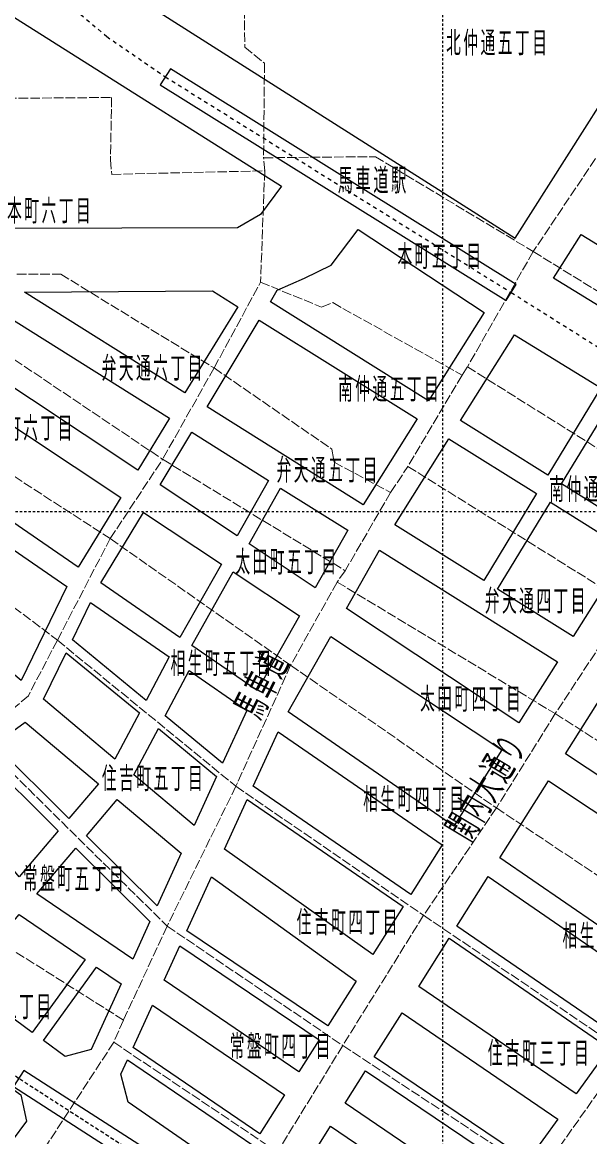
# Model space of a CAD drawing. Units: millimetres, scale not verified. Extents: x -76 to 74, y -76 to 74.
# Drawn here: x -45.8 to -19.6, y -4.7 to 46.7 of the extents above; entities that cross this region are included whole.
import ezdxf

# ---------------------------------------------------------------- set-up
doc = ezdxf.new("R2010")
doc.units = ezdxf.units.MM
doc.header["$LTSCALE"] = 0.25
for name, pattern in [('USER1', [0.70556, 0.35278, -0.35278]), ('USER2', [1.05834, 0.70556, -0.35278]), ('USER3', [1.41112, 0.70556, -0.70556]), ('USER4', [2.11668, 1.7639, -0.35278])]:
    doc.linetypes.add(name, pattern=pattern)
for name, color, linetype in [('0-0_01 グリッド', 7, 'USER1'), ('0-3_04 通称名・高速名', 7, 'Continuous'), ('0-4_05 町名', 7, 'Continuous'), ('0-7_08 地下鉄', 7, 'Continuous'), ('1-9_26 道路', 7, 'Continuous')]:
    doc.layers.add(name, color=color, linetype=linetype)
doc.layers.add('0-C_13 町界', color=30, linetype='USER4', lineweight=18)
doc.styles.add('ＭＳ ゴシック', font='')
doc.styles.get('ＭＳ ゴシック').set_extended_font_data('MS Gothic')

msp = doc.modelspace()

# ---------------------------------------------------------------- linework, layer by layer
at = {"layer": '0-0_01 グリッド'}
for p, q in [((-26.3903, -75.9021), (-26.3903, 74.1341)), ((73.6277, 24.1024), (-76.4802, 24.1024))]:
    msp.add_line(p, q, dxfattribs=at)
at = {"layer": '0-7_08 地下鉄', "linetype": 'USER3'}
msp.add_lwpolyline([(-53.2402, 74.1341), (-53.4892, 71.7649), (-53.4892, 69.1542), (-53.2367, 65.6174), (-52.4788, 61.9119), (-51.1317, 58.291), (-49.0261, 54.2492), (-46.4161, 50.2915), (-44.1423, 47.9336), (-41.8689, 45.9961), (-39.1737, 44.144), (-23.2408, 34.2069), (15.6467, 9.7865), (29.7093, -0.2346), (35.9408, -4.7815), (50.0045, -13.4556), (62.2987, -19.7712), (65.8355, -21.5392), (69.1194, -23.2239), (72.2355, -25.1607), (73.6277, -26.3155)], dxfattribs=at)
at = {"layer": '0-7_08 地下鉄'}
for points in [[(-39.407, 43.7699), (-23.474, 33.8328), (-23.0075, 34.5811), (-38.9405, 44.5181)], [(-46.1718, -2.364), (-31.5611, -11.7713), (-31.0836, -11.0299), (-45.6943, -1.6226)]]:
    msp.add_lwpolyline(points, close=True, dxfattribs=at)
at = {"layer": '0-7_08 地下鉄', "linetype": 'USER2'}
msp.add_lwpolyline([(-76.4802, -70.9374), (-68.511, -66.5521), (-60.8676, -62.3187), (-52.8715, -56.0569), (-33.233, -39.0352), (-26.648, -31.2741), (-25.119, -29.3924), (-24.1785, -27.1582), (-23.5908, -24.924), (-23.4144, -22.1604), (-23.8257, -19.5145), (-25.0019, -16.9569), (-27.295, -14.5756), (-31.3223, -11.4006), (-45.9331, -1.9933), (-67.3355, 15.0579), (-71.2161, 18.5857), (-74.6261, 23.054), (-76.4802, 25.7509)], dxfattribs=at)
at = {"layer": '0-C_13 町界'}
for p, q in [((-34.5945, 39.8149), (-34.6462, 40.415)), ((-19.3616, 40.3737), (-22.2265, 36.0941)), ((-34.5945, 39.8149), (-34.7847, 34.6844)), ((-22.2265, 36.0941), (-11.7423, 29.6208)), ((-51.9648, 35.0461), (-39.2988, 26.5264)), ((-36.9268, 30.7315), (-34.7847, 34.6844)), ((-36.9268, 30.7315), (-39.2988, 26.5264)), ((-25.507, 30.4038), (-27.9985, 26.1984)), ((-25.507, 30.4038), (-25.2575, 30.7832)), ((-41.7114, 22.8725), (-39.2988, 26.5264)), ((-39.2988, 26.5264), (-30.8889, 21.3931)), ((-28.7964, 24.9967), (-27.9985, 26.1984)), ((-27.9985, 26.1984), (-17.8781, 19.8725)), ((-28.7964, 24.9967), (-30.8889, 21.3931)), ((-44.1444, 18.194), (-41.7114, 22.8725)), ((-41.7114, 22.8725), (-33.4011, 17.0385)), ((-30.8889, 21.3931), (-31.2582, 20.8729)), ((-31.2582, 20.8729), (-33.4011, 17.0385)), ((-31.2582, 20.8729), (-21.213, 14.8095)), ((-17.8781, 19.8725), (-21.213, 14.8095)), ((-44.1444, 18.194), (-35.9202, 11.4643)), ((-33.4011, 17.0385), (-23.9243, 10.468)), ((-47.8031, 13.6389), (-39.09, 5.0261)), ((-35.9202, 11.4643), (-39.09, 5.0261)), ((-23.9243, 10.468), (-27.2791, 5.5211)), ((-27.2791, 5.5211), (-17.9429, -0.8037)), ((-39.09, 5.0261), (-41.0989, 0.6942)), ((-39.09, 5.0261), (-30.9995, -0.4761)), ((-41.5474, -0.3263), (-45.3853, -6.2133)), ((-30.9995, -0.4761), (-34.0074, -5.3809)), ((-17.9429, -0.8037), (-21.9361, -6.4379))]:
    msp.add_line(p, q, dxfattribs=at)
for points in [[(-37.334, 60.2489), (-36.5224, 54.1603), (-35.6711, 53.7621), (-35.5054, 45.5124), (-34.6041, 44.7648), (-34.6462, 40.415), (-29.4988, 40.4653), (-22.2265, 36.0941)], [(-57.8297, 43.0698), (-41.6508, 43.1911), (-41.6956, 40.3316), (-41.6439, 39.6509), (-34.5945, 39.8149)], [(-22.2265, 36.0941), (-25.2575, 30.7832), (-15.0545, 24.3952)], [(-51.9648, 35.0461), (-43.9924, 35.0517), (-36.9268, 30.7315)], [(-34.7847, 34.6844), (-31.9824, 33.5399), (-31.4636, 33.7411), (-25.507, 30.4038)], [(-58.7096, 32.6387), (-53.4055, 30.449), (-41.7114, 22.8725)], [(-36.9268, 30.7315), (-31.5001, 26.9915), (-31.3988, 26.392), (-28.7964, 24.9967)], [(-59.5034, 29.4375), (-57.8015, 28.5404), (-44.1444, 18.194)], [(-44.1444, 18.194), (-45.4797, 15.6357), (-47.8031, 13.6389)], [(-33.4011, 17.0385), (-35.9202, 11.4643), (-27.2791, 5.5211)], [(-21.213, 14.8095), (-23.9243, 10.468), (-14.4771, 4.1569)], [(-21.213, 14.8095), (-18.6739, 13.1876), (-18.1757, 13.9179), (-11.085, 9.3993), (-1.3749, 2.7213), (8.2566, -3.6501)], [(-52.5177, 10.5024), (-48.6085, 5.8598), (-46.9556, 4.3936), (-41.0989, 0.6942), (-41.5474, -0.3263)], [(-27.2791, 5.5211), (-30.9995, -0.4761), (-21.9361, -6.4379)], [(-41.5474, -0.3263), (-34.0074, -5.3809), (-38.0017, -11.1625)]]:
    msp.add_lwpolyline(points, dxfattribs=at)
at = {"layer": '1-9_26 道路'}
msp.add_lwpolyline([(-28.0298, 74.1341), (-24.9354, 73.7886), (-16.2048, 72.1135), (-8.7086, 70.7024), (-8.8391, 70.0093), (-16.3367, 71.4204), (-25.0405, 73.092), (-28.1914, 73.442), (-31.0536, 73.3552), (-33.7425, 72.9218), (-67.4644, 65.224), (-66.4474, 64.2573), (-23.0582, 36.7067), (-15.9185, 47.9619), (-22.8694, 51.9562), (-21.215, 55.424), (-27.5351, 59.2633), (-26.3372, 60.653), (-24.5768, 61.3469), (-11.7069, 54.6006), (-2.7382, 68.7373), (-3.0834, 70.7472), (-8.3134, 74.1341)], dxfattribs=at)
for points in [[(-34.7922, 37.8084), (-35.8506, 37.1911), (-62.4917, 37.1049), (-67.9577, 46.9986), (-66.9421, 58.3999), (-66.6306, 58.7396), (-66.0426, 59.0338), (-65.481, 59.1103), (-33.8214, 39.1055)], [(-27.0462, 29.2239), (-34.3354, 33.7839), (-34.0174, 34.3103), (-32.7631, 34.8722), (-31.5283, 35.4602), (-30.2936, 37.1067), (-24.4865, 33.2919)], [(-11.3916, 31.5996), (-12.6078, 29.5484), (-21.2991, 34.8684), (-20.0165, 36.8858)], [(-38.9843, 28.4129), (-40.4453, 26.0323), (-52.7213, 34.1718), (-48.213, 34.2048)], [(-38.267, 29.5808), (-45.6657, 34.2234), (-37.0068, 34.2882), (-35.8292, 33.5517)], [(-41.2194, 24.7714), (-43.1935, 21.5558), (-55.0447, 29.7159), (-54.231, 33.398)], [(-30.0614, 24.4317), (-37.2514, 28.9435), (-34.846, 32.9364), (-27.5727, 28.386)], [(-19.1094, 29.822), (-21.5609, 25.7919), (-25.5841, 28.3089), (-23.0968, 32.2625)], [(-17.3531, 23.1591), (-20.9181, 25.3902), (-18.4627, 29.4258), (-15.3804, 27.5406), (-15.2126, 26.5546)], [(-43.711, 20.671), (-45.8063, 16.335), (-56.5998, 25.3984), (-55.3961, 28.7182)], [(-35.8616, 22.9931), (-39.4156, 25.3495), (-37.9583, 27.7701), (-34.4174, 25.5473)], [(-24.5086, 20.9467), (-28.6007, 23.5146), (-26.1109, 27.4717), (-22.0749, 24.9478)], [(-32.2663, 20.609), (-35.3131, 22.6293), (-33.8614, 25.1979), (-30.7704, 23.259)], [(-17.8805, 22.3226), (-20.381, 18.3566), (-23.866, 20.5436), (-21.4328, 24.5447)], [(-36.5906, 21.7025), (-38.5006, 18.3242), (-42.1393, 20.8295), (-40.1797, 24.0817)], [(-22.8828, 14.3878), (-30.8231, 19.6527), (-29.3062, 22.3399), (-21.1117, 17.198)], [(-34.9397, 15.8727), (-37.9576, 17.9501), (-36.0421, 21.3387), (-32.9946, 19.3185)], [(-38.996, 17.4244), (-40.0598, 15.4228), (-43.4546, 18.2105), (-42.6244, 19.9235)], [(-25.8797, 9.6343), (-33.512, 14.8895), (-31.5518, 18.3621), (-23.6721, 13.1366)], [(-40.3675, 14.8419), (-41.4971, 12.717), (-44.7796, 15.4731), (-43.7433, 17.6132)], [(-35.4144, 14.9597), (-36.532, 12.5261), (-39.1841, 14.7041), (-38.0754, 16.7912)], [(-12.8076, 7.7084), (-20.7389, 12.9664), (-18.933, 15.83), (-10.9265, 10.8049)], [(-42.2509, 11.5832), (-43.6145, 9.9822), (-47.0534, 13.3881), (-45.6268, 14.4175)], [(-36.8097, 11.9205), (-37.8501, 9.6549), (-40.6276, 11.9866), (-39.4928, 14.1233)], [(-27.8655, 6.4847), (-35.123, 11.4678), (-33.9747, 13.9675), (-26.4247, 8.7695)], [(-45.9041, 7.2943), (-49.4932, 11.6262), (-47.6694, 12.943), (-44.1016, 9.4103)], [(-13.6137, 6.4682), (-16.1631, 2.9445), (-23.7596, 8.1749), (-21.5275, 11.7151)], [(-38.4361, 8.3789), (-39.5486, 5.957), (-42.8097, 9.1857), (-41.3862, 10.8566)], [(-28.2169, 5.9273), (-29.6142, 3.71), (-36.4528, 8.5732), (-35.402, 10.86)], [(-39.8814, 5.2321), (-40.6731, 3.5082), (-45.0897, 6.5095), (-43.2969, 8.6138)], [(-30.3839, 2.4891), (-31.6803, 0.4331), (-38.1795, 4.8125), (-37.0433, 7.2875)], [(-18.3356, -0.0586), (-25.7433, 5.0275), (-24.3046, 7.3102), (-16.7622, 2.117)], [(-45.2998, 0.1244), (-48.5176, 2.4843), (-45.9041, 5.5532), (-42.8655, 3.4896)], [(-32.0851, -0.2091), (-33.0194, -1.6912), (-39.2289, 2.5284), (-38.5006, 4.1159)], [(-20.2449, -2.6986), (-27.4982, 2.2445), (-26.0954, 4.47), (-18.7221, -0.5922)], [(-42.5851, -0.6549), (-43.7874, -0.985), (-44.7872, -0.2511), (-42.3401, 3.1313), (-41.2008, 2.3582)], [(-33.6857, -2.7482), (-34.815, -4.5389), (-40.6517, -0.5695), (-39.7573, 1.3777)], [(-45.8345, -2.7489), (-45.5699, -3.9671), (-48.2261, -7.5286), (-48.8628, -7.4825), (-53.1788, -1.4542), (-50.5643, 0.6377)], [(-29.5474, -1.0049), (-28.2693, 1.0222), (-21.0917, -3.8685), (-22.4704, -5.7737)], [(-35.1419, -5.0585), (-35.7386, -6.0031), (-36.6037, -6.0417), (-40.8839, -3.0844), (-41.216, -1.799), (-40.9108, -1.1331)], [(-22.9152, -6.389), (-23.966, -7.8414), (-30.8917, -3.1368), (-29.9515, -1.6461)], [(-24.698, -8.8529), (-25.9431, -10.5748), (-32.688, -5.9866), (-31.5573, -4.1937)]]:
    msp.add_lwpolyline(points, close=True, dxfattribs=at)

# ---------------------------------------------------------------- texts
at = {"layer": '0-3_04 通称名・高速名', "char_height": 1.326, "attachment_point": 7, "style": 'ＭＳ ゴシック'}
for s, insert, rotation in [('\\T1.17;\\W0.5;馬車道', (-34.7282, 14.4161), 63.004), ('\\T1.17;\\W0.5;関内大通り', (-25.0491, 8.7819), 59.036)]:
    msp.add_mtext(s, dxfattribs=dict(at, insert=insert, rotation=rotation))
at = {"layer": '0-4_05 町名', "char_height": 0.9932, "attachment_point": 7, "style": 'ＭＳ ゴシック'}
for s, insert in [('\\T1.17;\\W0.5;北仲通五丁目', (-26.237, 45.1245)), ('\\T1.17;\\W0.5;本町六丁目', (-46.4609, 37.3861)), ('\\T1.17;\\W0.5;本町五丁目', (-28.4773, 35.2907)), ('\\T1.17;\\W0.5;弁天通六丁目', (-42.1069, 30.1334)), ('\\T1.17;\\W0.5;南仲通五丁目', (-31.2159, 29.1764)), ('\\T1.17;\\W0.5;太田町六丁目', (-48.0938, 27.3756)), ('\\T1.17;\\W0.5;弁天通五丁目', (-34.0488, 25.4415)), ('\\T1.17;\\W0.5;南仲通四丁目', (-21.4872, 24.5599)), ('\\T1.17;\\W0.5;太田町五丁目', (-35.9464, 21.214)), ('\\T1.17;\\W0.5;弁天通四丁目', (-24.4576, 19.4094)), ('\\T1.17;\\W0.5;相生町五丁目', (-38.9312, 16.5417)), ('\\T1.17;\\W0.5;太田町四丁目', (-27.4383, 14.8943)), ('\\T1.17;\\W0.5;住吉町五丁目', (-42.0904, 11.2259)), ('\\T1.17;\\W0.5;相生町四丁目', (-30.059, 10.2792)), ('\\T1.17;\\W0.5;常盤町五丁目', (-45.7319, 6.6191)), ('\\T1.17;\\W0.5;住吉町四丁目', (-33.1186, 4.6037)), ('\\T1.17;\\W0.5;相生町三丁目', (-20.8778, 3.9877)), ('\\T1.17;\\W0.5;尾上町五丁目', (-49.0702, 0.7231)), ('\\T1.17;\\W0.5;常盤町四丁目', (-36.2075, -1.1021)), ('\\T1.17;\\W0.5;住吉町三丁目', (-24.3174, -1.4287))]:
    msp.add_mtext(s, dxfattribs=dict(at, insert=insert))
at = {"layer": '0-7_08 地下鉄', "insert": (-31.2327, 38.76), "char_height": 1.028, "attachment_point": 7, "style": 'ＭＳ ゴシック'}
msp.add_mtext('\\T1.17;\\W0.5;馬車道駅', dxfattribs=at)

doc.saveas('drawing.dxf')
